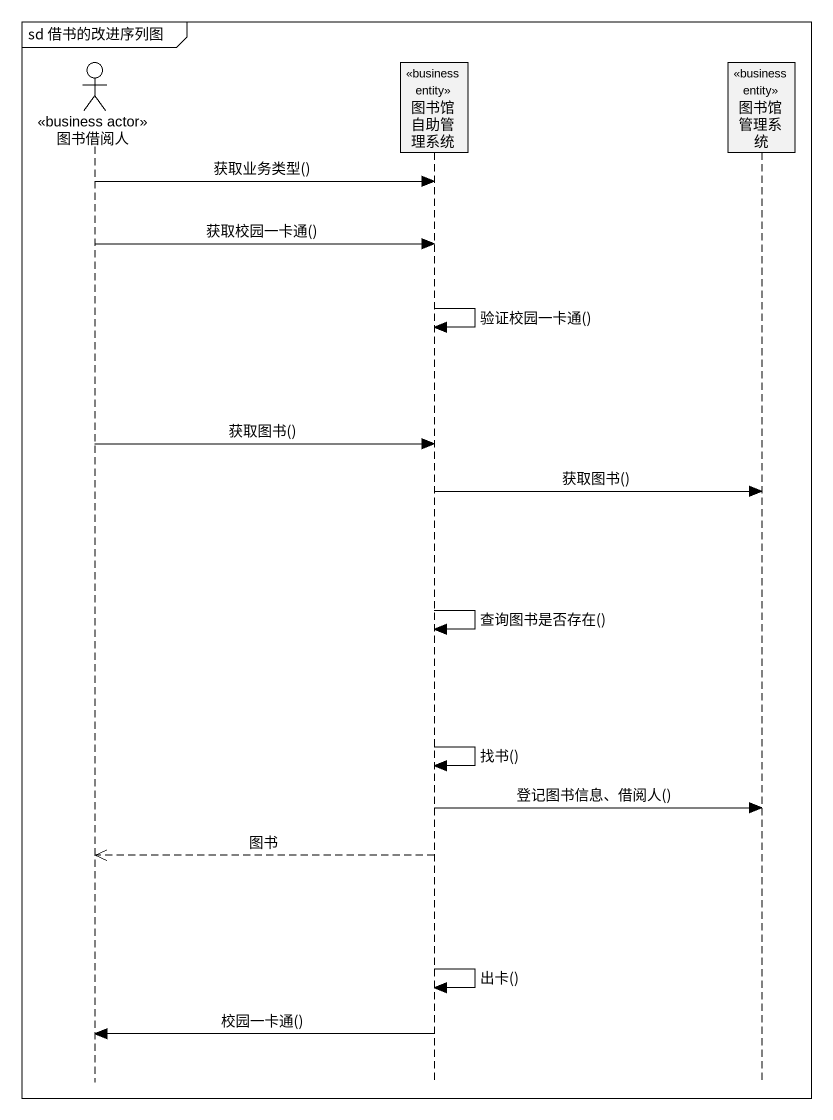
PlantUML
@startuml
mainframe sd 借书的改进序列图
hide footbox
actor 图书借阅人 <<business actor>>
participant 图书馆自助管理系统 <<business entity>>
participant 图书馆管理系统 <<business entity>>

图书借阅人 -> 图书馆自助管理系统 : 获取业务类型()
图书借阅人 -> 图书馆自助管理系统 : 获取校园一卡通()
图书馆自助管理系统 -> 图书馆自助管理系统 : 验证校园一卡通()
图书借阅人 -> 图书馆自助管理系统 : 获取图书()
图书馆自助管理系统 -> 图书馆管理系统 : 获取图书()
图书馆自助管理系统 -> 图书馆自助管理系统 : 查询图书是否存在()
图书馆自助管理系统 -> 图书馆自助管理系统 : 找书()
图书馆自助管理系统 -> 图书馆管理系统 : 登记图书信息、借阅人()
图书馆自助管理系统 -->> 图书借阅人 : 图书
图书馆自助管理系统 -> 图书馆自助管理系统 : 出卡()
图书馆自助管理系统 -> 图书借阅人 : 校园一卡通()
@enduml
